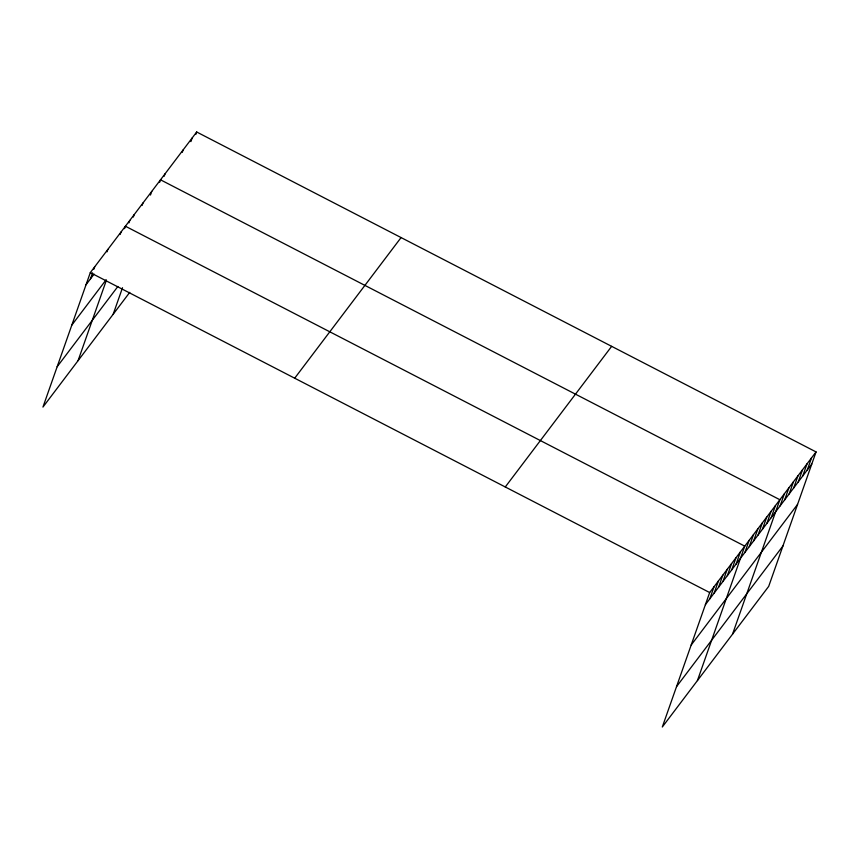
<?xml version="1.0" encoding="UTF-8"?>
<svg xmlns="http://www.w3.org/2000/svg" width="859" height="859" viewBox="0 0 859 859"><rect width="100%" height="100%" fill="white"/><g stroke="black" fill="none" stroke-linecap="round" stroke-linejoin="round"><path stroke-width="1.29" d="M816.05 451.92L709.663 592.549L662.31 727.004L768.698 586.375L816.05 451.92L196.69 131.996L90.302 272.625L42.95 407.08L129.752 292.35M90.42 278.95L92.557 272.894M93.835 269.254L94.683 266.827M106.999 251.848L107.847 249.421M120.163 234.443L121.022 232.027M78.062 360.673L106.108 281.022M124.555 228.644L125.403 226.218L744.764 546.141L697.422 680.596M128.947 222.846L129.795 220.419M133.328 217.037L134.187 214.621M142.111 205.441L142.959 203.014M150.454 195.047L151.742 191.417M113.173 314.265L122.515 287.733M159.667 182.237L160.515 179.81L779.875 499.734L732.534 634.189M164.187 176.256L165.035 173.829M182.269 152.354L183.128 149.928M190.891 141.606L192.169 137.966M195.841 134.423L196.69 131.996M709.781 598.873L714.044 586.751M714.162 593.075L718.435 580.952M718.553 587.277L722.827 575.154M722.945 581.468L727.208 569.345M727.337 575.67L731.6 563.547M731.718 569.871L735.991 557.749M736.109 564.062L740.383 551.95M744.882 552.466L749.155 540.343M749.273 546.668L753.547 534.545M753.665 540.859L757.928 528.736M758.057 535.06L762.32 522.938M762.438 529.262L766.711 517.139M766.829 523.453L771.103 511.341M771.221 517.655L775.484 505.532M780.133 505.876L784.396 493.753M784.654 499.906L788.916 487.783M789.174 493.925L793.437 481.802M793.695 487.944L797.968 475.822M798.215 481.974L802.489 469.852M802.736 475.993L807.009 463.871M807.256 470.013L811.53 457.89M86.029 284.748L94.071 274.118M71.812 325.121L106.194 279.68M57.166 366.718L117.876 286.466M294.691 378.207L401.078 237.567M505.264 486.978L611.662 346.338M705.389 604.672L811.776 464.043M691.173 645.045L797.56 504.405M676.527 686.642L782.914 546.002M90.302 272.625L709.663 592.549"/></g></svg>
